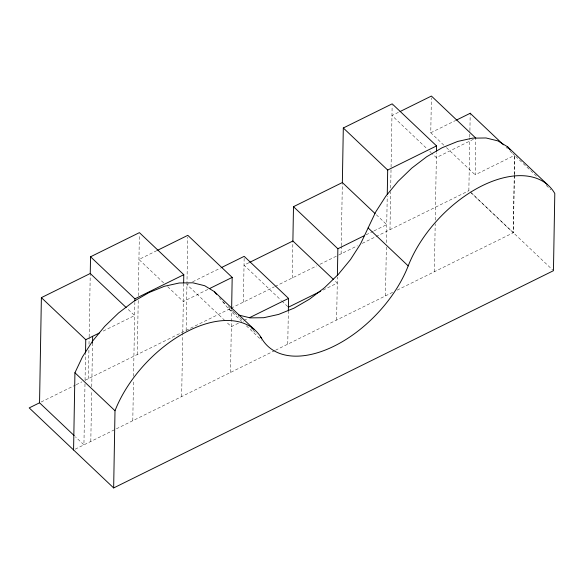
<?xml version="1.0" encoding="UTF-8"?>
<svg xmlns="http://www.w3.org/2000/svg" width="584" height="584" viewBox="0 0 584 584"><rect width="100%" height="100%" fill="white"/><g stroke="black" fill="none" stroke-linecap="round" stroke-linejoin="round"><path stroke-width="0.44" stroke-dasharray="2.92 2.19" d="M84.987 383.892L83.928 444.862L75.438 436.817M85.052 380.257L85.549 352.05M88.41 378.658L88.921 349.648M89.016 344.21L89.126 337.866M89.14 336.961L90.25 273.494M90.805 441.46L91.703 390.375M91.761 386.732L92.528 342.947M132.794 420.721L133.502 379.921M133.568 376.3L134.853 302.497M137.276 354.524L138.225 300.212M138.306 295.687L139.372 234.425M181.66 396.58L182.763 333.216M182.777 332.311L183.624 283.817M186.143 330.383L187.771 237.133M230.527 372.446L231.403 322.28M231.417 321.397L231.6 310.834M243.382 302.111L244.148 258.106M287.759 344.173L288.35 310.454M292.248 277.969L292.891 241.009M336.625 320.032L337.377 276.984M341.114 253.836L341.238 246.616M341.253 245.711L342.355 182.551M385.491 295.891L386.345 247.163M386.418 242.652L387.228 196.231M389.981 229.694L390.645 191.64M390.703 188.019L391.054 168.082M391.068 167.177L392.141 105.646M443.825 145.139L430.766 132.765L431.379 97.842M434.357 271.757L435.197 223.73M435.262 220.11L436.438 152.687M468.857 190.734L469.777 137.89M469.791 136.977L469.894 131.51M469.908 130.597L470.208 113.289M512.628 153.49L514.584 155.344L475.15 174.828L475.777 139.007M514.241 175.39L513.234 232.79L470.164 191.968M514.256 174.477L514.584 155.344M514.373 175.492L513.38 232.717L396.894 290.263M514.394 174.587L514.723 155.512L522.607 162.98M398.412 112.354L391.974 115.53L427.211 148.935M156.855 250.624L138.941 259.478L163.739 282.977M430.766 132.765L455.717 120.443M473.376 139.299L436.35 157.592L431.78 153.263M188.581 283.817L186.946 284.62L225.446 321.112M192.669 281.795L220.467 268.063M103.222 331.07L134.627 315.557L126.794 308.133M248.908 262.734L244.024 265.151L281.225 300.402M207.816 289.438L183.318 301.534L167.652 286.693M366.08 234.812L373.227 231.279M374.023 230.884L386.739 224.606L375.643 214.094M41.172 401.996L75.38 385.097M76.197 384.695L81.899 381.878M85.154 380.272L230.3 308.571M231.118 308.169L274.327 286.824M275.144 286.423L316.681 265.902M319.937 264.296L337.851 255.442M338.669 255.04L357.401 245.791M362.284 243.375L468.996 190.661M238.433 323.171L231.322 326.682L226.103 321.733M243.959 320.441L247.908 318.484M323.076 290.08L337.267 283.072L334.661 280.597M75.168 449.184L274.677 350.634M275.495 350.232L392.82 292.27M222.621 301.68L228.665 309.038L234.6 312.674M506.102 147.307L507.408 148.54M510.022 151.015L511.978 152.869M523.264 163.608L537.718 177.302M546.259 185.398L550.858 189.756M446.431 147.613L475.15 174.828M429.824 151.409L431.131 152.643M470.303 191.895L552.793 270.078M281.875 301.023L287.751 306.593M222.84 301.592L225.468 304.082M228.096 306.571L234.009 312.177M234.666 312.798L239.265 317.156M239.922 317.776L243.864 321.514M251.091 328.361L252.405 329.61M253.062 330.23L257.004 333.968M228.665 309.038L241.805 321.492M246.404 325.85L261.508 340.173M219.328 297.672L221.526 300.344"/><path stroke-width="0.88" d="M74.139 435.584L39.544 402.799L41.384 297.636L90.25 273.494L90.542 256.777L139.408 232.636L183.785 274.692L183.639 282.926M73.577 449.972L74.927 372.76L82.497 356.802L92.557 341.122L104.74 326.317L118.567 312.958L133.51 301.556L148.993 292.548L164.433 286.277L179.237 282.992L192.829 282.802L204.699 285.722L214.394 291.65L254.463 329.632M85.549 352.05L85.76 339.691L41.384 297.636M92.528 342.947L92.644 336.296M113.654 487.947L115.004 410.742A98.426 57.188 -46.5 0 1 189.07 330.529A98.426 57.188 -46.5 0 1 261.603 338.326A98.426 57.188 -46.5 0 0 334.136 346.122A98.426 57.188 -46.5 0 0 408.201 265.91A98.426 57.188 -46.5 0 1 482.267 185.697A98.426 57.188 -46.5 0 1 554.8 193.494L553.449 270.699L113.654 487.947L29.2 407.909L39.544 402.799M134.882 300.76L134.919 298.833L90.542 256.777M231.629 309.031L232.184 277.4L187.807 235.337L157.673 250.222M288.35 310.454L288.554 298.409L244.178 256.347L221.285 267.654M333.354 279.356L292.891 241.009L293.489 206.685L342.355 182.551L343.312 127.984L392.178 103.85L436.555 145.905L436.467 151.052M337.406 275.247L337.866 248.748L293.489 206.685M387.265 194.457L387.688 170.046L343.312 127.984M400.018 111.559L431.408 96.053L475.792 138.109M456.527 120.048L470.346 113.216M387.688 170.046L436.555 145.905M134.919 298.833L183.785 274.692M85.76 339.691L99.192 333.055M249.726 262.333L292.891 241.009M209.452 288.627L232.184 277.4M337.866 248.748L364.489 235.6M249.485 317.711L288.554 298.409M288.401 307.206L320.711 291.248M238.352 314.966L250.222 317.886L263.815 317.703L278.619 314.411L294.059 308.14L309.549 299.132L324.492 287.729L338.318 274.37L350.495 259.566L360.562 243.886L375.694 211.97L385.754 196.29L397.938 181.485L411.764 168.126L426.707 156.724L442.19 147.715L457.637 141.445L472.434 138.153L486.034 137.97L497.904 140.89L507.591 146.818L547.661 184.792M470.208 113.289L503.496 144.832M342.355 182.551L374.986 213.474M368.124 227.928L408.201 265.91M260.289 337.077L261.603 338.326M90.25 273.494L126.144 307.512M74.927 372.76L115.004 410.742M507.591 146.818L510.277 150.095M214.394 291.65L216.584 294.321"/></g></svg>
